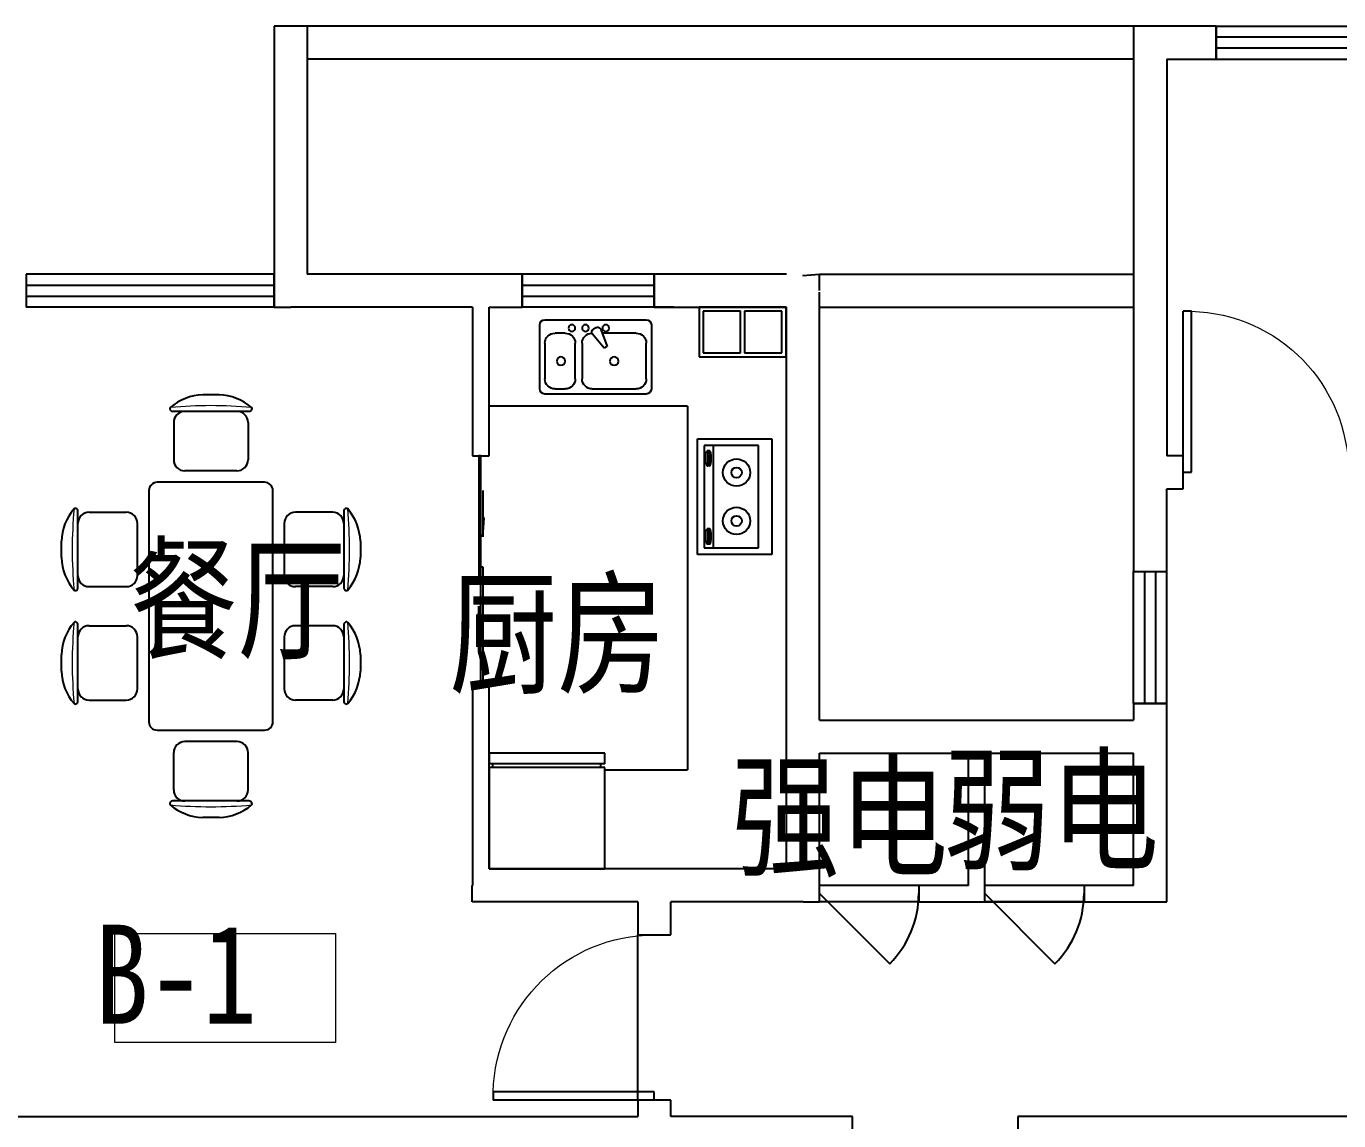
# Model space of a CAD drawing. Extents: x 963421 to 998221, y -625243 to -609443.
# Drawn here: x 971121 to 979062, y -616068 to -609443 of the extents above; entities that cross this region are included whole.
import ezdxf

# ---------------------------------------------------------------- set-up
doc = ezdxf.new("R2010")
doc.units = 0
doc.header["$LTSCALE"] = 1000
doc.header["$MEASUREMENT"] = 0
doc.layers.get('0').update_dxf_attribs({"linetype": 'CONTINUOUS'})
for name, color, linetype in [('BATH', 8, 'CONTINUOUS'), ('F1', 223, 'CONTINUOUS'), ('Furniture(家具)', 8, 'CONTINUOUS'), ('WALL', 2, 'CONTINUOUS'), ('WINDOW', 4, 'CONTINUOUS'), ('家具', 8, 'CONTINUOUS')]:
    doc.layers.add(name, color=color, linetype=linetype)
doc.layers.add('文字标注', color=121, linetype='CONTINUOUS', lineweight=0)
doc.styles.add('-黑体', font='simhei.ttf', dxfattribs={"width": 0.8})
doc.styles.add('DIM_FONT', font='ZBTXT.shx', dxfattribs={"width": 0.8})

# ---------------------------------------------------------------- blocks, each defined once
blk = doc.blocks.new('_E10NWL')
for p, q in [((-275, 0), (275, 0)), ((-275, -482), (-275, 0)), ((275, 0), (275, -482)), ((275, -482), (-275, -482)), ((-275, -550), (-275, -499.1)), ((275, -499.1), (-275, -499.1)), ((-256.6, -482), (-256.6, -499.1)), ((256.6, -482), (256.6, -499.1)), ((275, -499.1), (275, -550)), ((275, -550), (-275, -550))]:
    blk.add_line(p, q)
at = {"style": 'DIM_FONT', "width": 0.8, "flags": 9}
for tag in ['XSIZE', 'YSIZE']:
    blk.add_attdef(tag, (0, 0), '', height=0.5, dxfattribs=at)
blk = doc.blocks.new('A$C179D235A')
at = {"layer": 'BATH'}
for p, q in [((0, 0), (0, 450)), ((0, 450), (700, 450)), ((700, 450), (700, 0)), ((40, 370.4), (40, 40)), ((660, 370.4), (40, 370.4)), ((660, 40), (660, 370.4)), ((40, 95.7), (660, 95.7)), ((40, 40), (660, 40)), ((71.2, 73.5), (71.3, 61.8)), ((146.3, 64), (81.7, 64)), ((81.7, 64), (81.7, 47.4)), ((81.7, 47.4), (146.3, 47.4)), ((146.3, 47.4), (146.3, 64)), ((163, 72.3), (163, 61.8)), ((544.2, 73.5), (544.3, 61.8)), ((554.7, 64), (554.7, 47.4)), ((619.3, 64), (554.7, 64)), ((554.7, 47.4), (619.3, 47.4)), ((619.3, 47.4), (619.3, 64)), ((636, 72.3), (636, 61.8)), ((700, 0), (0, 0))]:
    blk.add_line(p, q, dxfattribs=at)
for centre, radius in [((203.7, 237), 82.5), ((496.3, 237), 82.5), ((203.7, 237), 31.6), ((496.3, 237), 31.6)]:
    blk.add_circle(centre, radius, dxfattribs=at)
for centre, radius, start, end in [((95.1, 40.7), 41.3, 104.46313, 121.91056), ((108.3, -10.7), 94.4, 96.09827, 104.46313), ((117.2, -93.3), 177.5, 90, 96.09827), ((117.2, -93.3), 177.5, 83.90173, 90), ((126, -10.7), 94.4, 75.53687, 83.90173), ((139.2, 40.7), 41.3, 58.08944, 75.53687), ((568.1, 40.7), 41.3, 104.46313, 121.91056), ((581.3, -10.7), 94.4, 96.09827, 104.46313), ((590.1, -93.3), 177.5, 90, 96.09827), ((590.1, -93.3), 177.5, 83.90173, 90), ((599, -10.7), 94.4, 75.53687, 83.90173), ((612.2, 40.7), 41.3, 58.08944, 75.53687), ((75.4, 72.3), 4.03, 121.91056, 180), ((75.4, 72.3), 4.03, 180, 197.94544), ((75.4, 61.8), 4.03, 121.91056, 180), ((75.4, 61.8), 4.03, 180, 238.08944), ((95.1, 30.1), 41.3, 104.46313, 121.91056), ((95.1, 93.4), 41.3, 238.08944, 251.08449), ((108.3, -21.3), 94.4, 96.09827, 104.46313), ((117.2, -103.9), 177.5, 90, 96.09827), ((117.2, -103.9), 177.5, 83.90173, 90), ((126, -21.3), 94.4, 75.53687, 83.90173), ((126, 144.8), 94.4, 282.46105, 284.46313), ((139.2, 30.1), 41.3, 58.08944, 75.53687), ((139.2, 93.4), 41.3, 284.46313, 301.91056), ((158.9, 72.3), 4.03, 0, 58.08944), ((158.9, 61.8), 4.03, 360, 58.08944), ((158.9, 61.8), 4.03, 301.91056, 360), ((548.4, 72.3), 4.03, 121.91056, 180), ((548.4, 72.3), 4.03, 180, 197.94544), ((548.4, 61.8), 4.03, 121.91056, 180), ((548.4, 61.8), 4.03, 180, 238.08944), ((568.1, 30.1), 41.3, 104.46313, 121.91056), ((568.1, 93.4), 41.3, 238.08944, 251.08449), ((581.3, -21.3), 94.4, 96.09827, 104.46313), ((590.1, -103.9), 177.5, 90, 96.09827), ((590.1, -103.9), 177.5, 83.90173, 90), ((599, -21.3), 94.4, 75.53687, 83.90173), ((599, 144.8), 94.4, 282.46105, 284.46313), ((612.2, 30.1), 41.3, 58.08944, 75.53687), ((612.2, 93.4), 41.3, 284.46313, 301.91056), ((631.9, 72.3), 4.03, 0, 58.08944), ((631.9, 61.8), 4.03, 0, 58.08944), ((631.9, 61.8), 4.03, 301.91056, 360)]:
    blk.add_arc(centre, radius, start, end, dxfattribs=at)
blk = doc.blocks.new('A$C505D2F39')
at = {"layer": 'F1'}
for p, q in [((526.4, 301.1), (0, 301.1)), ((0, 301.1), (0, 0)), ((250.4, 275.9), (25.2, 275.9)), ((25.2, 275.9), (25.2, 24.7)), ((250.4, 24.7), (250.4, 275.9)), ((501.2, 275.9), (275.6, 275.9)), ((275.6, 275.9), (275.6, 24.7)), ((501.2, 24.7), (501.2, 275.9)), ((526.4, 0), (526.4, 301.1)), ((0, 0), (526.4, 0)), ((25.2, 24.7), (250.4, 24.7)), ((275.6, 24.7), (501.2, 24.7))]:
    blk.add_line(p, q, dxfattribs=at)
blk = doc.blocks.new('餐桌2')
for p, q in [((-49.6, 529), (49.6, 529)), ((-230, 429), (230, 429)), ((-225, 361.5), (-225, 136.5)), ((225, 361.5), (225, 136.5)), ((325, 0), (-325, 0)), ((-157.5, 69), (157.5, 69)), ((-375, -50), (-375, -1450)), ((375, -1450), (375, -50)), ((-804.3, -636.6), (-804.3, -176.6)), ((-736.8, -181.6), (-511.8, -181.6)), ((736.8, -181.6), (511.8, -181.6)), ((804.3, -176.6), (804.3, -636.6)), ((-444.3, -564.1), (-444.3, -249.1)), ((444.3, -249.1), (444.3, -564.1)), ((-904.3, -456.2), (-904.3, -357)), ((904.3, -357), (904.3, -456.2)), ((-736.8, -631.6), (-511.8, -631.6)), ((736.8, -631.6), (511.8, -631.6)), ((-804.3, -1323.4), (-804.3, -863.4)), ((-736.8, -868.4), (-511.8, -868.4)), ((736.8, -868.4), (511.8, -868.4)), ((804.3, -863.4), (804.3, -1323.4)), ((-444.3, -1250.9), (-444.3, -935.9)), ((444.3, -935.9), (444.3, -1250.9)), ((-904.3, -1143), (-904.3, -1043.8)), ((904.3, -1043.8), (904.3, -1143)), ((-736.8, -1318.4), (-511.8, -1318.4)), ((736.8, -1318.4), (511.8, -1318.4)), ((-325, -1500), (325, -1500)), ((-157.5, -1569), (157.5, -1569)), ((-225, -1861.5), (-225, -1636.5)), ((225, -1861.5), (225, -1636.5)), ((-230, -1929), (230, -1929)), ((-49.6, -2029), (49.6, -2029))]:
    blk.add_line(p, q)
for centre, radius, start, end in [((-39.8, 213.6), 315.6, 91.76514, 130.72654), ((39.8, 213.6), 315.6, 49.27346, 88.23486), ((-239.2, 445.1), 10, 130.72654, 202.66999), ((-230, 449), 20, 202.66999, 270), ((-157.5, 361.5), 67.5, 90, 180), ((157.5, 361.5), 67.5, 0, 90), ((230, 449), 20, 270, 337.33001), ((239.2, 445.1), 10, 337.33001, 49.27346), ((-157.5, 136.5), 67.5, 180, 270), ((157.5, 136.5), 67.5, 270, 0), ((-325, -50), 50, 90, 180), ((325, -50), 50, 0, 90), ((-820.4, -167.4), 10, 67.33001, 139.27346), ((-824.3, -176.6), 20, 0, 67.33001), ((824.3, -176.6), 20, 112.66999, 180), ((820.4, -167.4), 10, 40.72654, 112.66999), ((-588.8, -366.7), 315.6, 139.27346, 178.23486), ((-736.8, -249.1), 67.5, 90, 180), ((-511.8, -249.1), 67.5, 0, 90), ((511.8, -249.1), 67.5, 90, 180), ((736.8, -249.1), 67.5, 0, 90), ((588.8, -366.7), 315.6, 1.76514, 40.72654), ((-588.8, -446.4), 315.6, 181.76514, 220.72654), ((588.8, -446.4), 315.6, 319.27346, 358.23486), ((-736.8, -564.1), 67.5, 180, 270), ((-511.8, -564.1), 67.5, 270, 0), ((511.8, -564.1), 67.5, 180, 270), ((736.8, -564.1), 67.5, 270, 0), ((-820.4, -645.8), 10, 220.72654, 292.66999), ((-824.3, -636.6), 20, 292.66999, 0), ((824.3, -636.6), 20, 180, 247.33001), ((820.4, -645.8), 10, 247.33001, 319.27346), ((-588.8, -1053.6), 315.6, 139.27346, 178.23486), ((-820.4, -854.2), 10, 67.33001, 139.27346), ((-824.3, -863.4), 20, 0, 67.33001), ((-736.8, -935.9), 67.5, 90, 180), ((-511.8, -935.9), 67.5, 0, 90), ((511.8, -935.9), 67.5, 90, 180), ((736.8, -935.9), 67.5, 0, 90), ((824.3, -863.4), 20, 112.66999, 180), ((820.4, -854.2), 10, 40.72654, 112.66999), ((588.8, -1053.6), 315.6, 1.76514, 40.72654), ((-588.8, -1133.3), 315.6, 181.76514, 220.72654), ((588.8, -1133.3), 315.6, 319.27346, 358.23486), ((-736.8, -1250.9), 67.5, 180, 270), ((-511.8, -1250.9), 67.5, 270, 0), ((511.8, -1250.9), 67.5, 180, 270), ((736.8, -1250.9), 67.5, 270, 0), ((-820.4, -1332.6), 10, 220.72654, 292.66999), ((-824.3, -1323.4), 20, 292.66999, 0), ((824.3, -1323.4), 20, 180, 247.33001), ((820.4, -1332.6), 10, 247.33001, 319.27346), ((-325, -1450), 50, 180, 270), ((325, -1450), 50, 270, 0), ((-157.5, -1636.5), 67.5, 90, 180), ((157.5, -1636.5), 67.5, 0, 90), ((-157.5, -1861.5), 67.5, 180, 270), ((157.5, -1861.5), 67.5, 270, 0), ((-239.2, -1945.1), 10, 157.33001, 229.27346), ((-230, -1949), 20, 90, 157.33001), ((-39.8, -1713.6), 315.6, 229.27346, 268.23486), ((39.8, -1713.6), 315.6, 271.76514, 310.72654), ((230, -1949), 20, 22.66999, 90), ((239.2, -1945.1), 10, 310.72654, 22.66999)]:
    blk.add_arc(centre, radius, start, end)
at = {"lineweight": 13}
for centre, start, end in [((0, -2248.8), 84.8023, 95.1977), ((1873.6, -406.6), 174.8023, 185.1977), ((-1873.6, -406.6), 354.8023, 5.1977), ((1873.6, -1093.4), 174.8023, 185.1977), ((-1873.6, -1093.4), 354.8023, 5.1977), ((0, 748.8), 264.8023, 275.1977)]:
    blk.add_arc(centre, 2712.7, start, end, dxfattribs=at)
blk = doc.blocks.new('A$C20217E62')
at = {"layer": 'F1'}
for p, q in [((0, 419.3), (0, 30.7)), ((644.3, 450), (30.7, 450)), ((335.5, 401.6), (349.8, 393.4)), ((675, 30.7), (675, 419.3)), ((92, 368.2), (297.5, 368.2)), ((306.1, 391.1), (267.3, 287.5)), ((285, 277.2), (355.3, 362.7)), ((521.6, 368.2), (583, 368.2)), ((30.7, 92), (30.7, 306.8)), ((267.3, 287.5), (285, 277.2)), ((419.3, 306.8), (419.3, 92)), ((460.2, 92), (460.2, 306.8)), ((644.3, 306.8), (644.3, 92)), ((30.7, 0), (644.3, 0)), ((358, 30.7), (92, 30.7)), ((583, 30.7), (521.6, 30.7))]:
    blk.add_line(p, q, dxfattribs=at)
for centre, radius in [((276.1, 398.9), 20.5), ((398.9, 398.9), 20.5), ((480.7, 398.9), 20.5), ((225, 199.4), 25.6), ((547.2, 199.4), 25.6)]:
    blk.add_circle(centre, radius, dxfattribs=at)
for centre, radius, start, end in [((30.7, 419.3), 30.7, 90, 180), ((325.2, 383.9), 20.5, 60, 159.46232), ((644.3, 419.3), 30.7, 360, 90), ((92, 306.8), 61.4, 90, 180), ((339.5, 375.7), 20.5, 320.53768, 60), ((358, 306.8), 61.4, 360, 90), ((521.6, 306.8), 61.4, 90, 180), ((583, 306.8), 61.4, 360, 90), ((92, 92), 61.4, 180, 270), ((358, 92), 61.4, 270, 360), ((521.6, 92), 61.4, 180, 270), ((583, 92), 61.4, 270, 360), ((30.7, 30.7), 30.7, 180, 270), ((644.3, 30.7), 30.7, 270, 360)]:
    blk.add_arc(centre, radius, start, end, dxfattribs=at)
blk = doc.blocks.new('$DorLib2D$00000001')
for p, q in [((0.45, 0.975), (0.5, 0.975)), ((0.45, 0), (0.45, 0.975)), ((0.5, 0), (0.5, 0.975)), ((0.5, 0), (0.45, 0))]:
    blk.add_line(p, q)
at = {"lineweight": 13}
blk.add_arc((0.475, 0), 0.975, 91.46928, 180, dxfattribs=at)
blk = doc.blocks.new('$DorLib2D$00000131')
at = {"color": 0, "linetype": 'Continuous'}
for p, q in [((0.15, 0.125), (0.2319, 0.1973)), ((0.2319, 0.1973), (0.2319, 0.125)), ((-0.5, 0.125), (-0.5, 0)), ((0.0192, 0.125), (-0.5, 0.125)), ((0.0192, 0), (0.0192, 0.125)), ((0.35, 0.125), (0.15, 0.125)), ((-0.5, 0), (0.0192, 0)), ((-0.024, 0), (0.5, 0)), ((-0.024, -0.125), (-0.024, 0)), ((0.5, 0), (0.5, -0.125)), ((-0.35, -0.125), (-0.15, -0.125)), ((-0.2319, -0.1973), (-0.2319, -0.125)), ((-0.15, -0.125), (-0.2319, -0.1973)), ((0.5, -0.125), (-0.024, -0.125))]:
    blk.add_line(p, q, dxfattribs=at)
blk = doc.blocks.new('$WINLIB2D$00000001')
for p, q in [((-0.5, 0.5), (0.5, 0.5)), ((-0.5, 0.5), (-0.5, -0.5)), ((0.5, -0.5), (0.5, 0.5)), ((0.5, 0.1667), (-0.5, 0.1667)), ((0.5, -0.1667), (-0.5, -0.1667)), ((-0.5, -0.5), (0.5, -0.5))]:
    blk.add_line(p, q)
blk = doc.blocks.new('$DorLib2D$00000114')
at = {"color": 0}
blk.add_line((0.5, 0), (-0.207, 0.707), dxfattribs=at)
blk.add_arc((0.5, 0), 1, 135, 180, dxfattribs=at)
blk = doc.blocks.new('$TCHSYS$WIN2D')
for p, q in [((-0.5, 0.5), (0.5, 0.5)), ((-0.5, 0.5), (-0.5, -0.5)), ((0.5, 0.5), (0.5, -0.5)), ((0.5, 0.1667), (-0.5, 0.1667)), ((0.5, -0.1667), (-0.5, -0.1667)), ((-0.5, -0.5), (0.5, -0.5))]:
    blk.add_line(p, q)

msp = doc.modelspace()

# ---------------------------------------------------------------- linework, layer by layer
at = {"layer": 'WALL'}
for p, q in [((972621, -609443.1), (972621, -610943.1)), ((972821, -609443.1), (972621, -609443.1)), ((972821, -609443.1), (972821, -610943.1)), ((978321, -609443.1), (977821, -609443.1)), ((977821, -609443.1), (977821, -612143.1)), ((978321, -609643.1), (978321, -609443.1)), ((978021, -609643.1), (978321, -609643.1)), ((978021, -609643.1), (978021, -612043.1)), ((972621, -610943.1), (972621, -611143.1)), ((973921, -610943.1), (972821, -610943.1)), ((974121, -610943.1), (973921, -610943.1)), ((974121, -611143.1), (974121, -610943.1)), ((975721, -610943.1), (974921, -610943.1)), ((974921, -610943.1), (974921, -611143.1)), ((975820, -610952.8), (975921, -610943.1)), ((975829.8, -610953.8), (975820, -610952.8)), ((975921, -611043.1), (975921, -610943.1)), ((975921, -613643.1), (975921, -611052.5)), ((972621, -611143.1), (972721, -611143.1)), ((973821, -611143.1), (972721, -611143.1)), ((973821, -611143.1), (973821, -612043.1)), ((973921, -611143.1), (974121, -611143.1)), ((973921, -612043.1), (973921, -611143.1)), ((974921, -611143.1), (975721, -611143.1)), ((975721, -613743.1), (975721, -611143.1)), ((973821, -612043.1), (973921, -612043.1)), ((978121, -612043.1), (978021, -612043.1)), ((978121, -612243.1), (978121, -612043.1)), ((977821, -612143.1), (977821, -612743.1)), ((978021, -612243.1), (978121, -612243.1)), ((978021, -612743.1), (978021, -612243.1)), ((977821, -612743.1), (978021, -612743.1)), ((973921, -613443.1), (973821, -613443.1)), ((973821, -613443.1), (973821, -614643.1)), ((973921, -614543.1), (973921, -613443.1)), ((978021, -613543.1), (977821, -613543.1)), ((977821, -613543.1), (977821, -613643.1)), ((978021, -613743.1), (978021, -613543.1)), ((975921, -613643.1), (976821, -613643.1)), ((976821, -613643.1), (977821, -613643.1)), ((975721, -614543.1), (975721, -613743.1)), ((978021, -614743.1), (978021, -613743.1)), ((975921, -614643.1), (975921, -613843.1)), ((975921, -613843.1), (976821, -613843.1)), ((976821, -614643.1), (976821, -613843.1)), ((976921, -614643.1), (976921, -613843.1)), ((976921, -613843.1), (977821, -613843.1)), ((977821, -614643.1), (977821, -613843.1)), ((974921, -614543.1), (973921, -614543.1)), ((975721, -614543.1), (974921, -614543.1)), ((973821, -614643.1), (973819.4, -614643.1)), ((973819.4, -614743.1), (973819.4, -614643.1)), ((975921, -614743.1), (975921, -614643.1)), ((976821, -614643.1), (976521, -614643.1)), ((976521, -614643.1), (976521, -614743.1)), ((976921, -614743.1), (976921, -614643.1)), ((977821, -614643.1), (977521, -614643.1)), ((977521, -614643.1), (977521, -614743.1)), ((973921, -614743.1), (973819.4, -614743.1)), ((974821, -614743.1), (973921, -614743.1)), ((974821, -614743.1), (974821, -614943.1)), ((975021, -614943.1), (975021, -614743.1)), ((975821, -614743.1), (975021, -614743.1)), ((975821, -614743.1), (975921, -614743.1)), ((976521, -614743.1), (976821, -614743.1)), ((976821, -614743.1), (976921, -614743.1)), ((977521, -614743.1), (978021, -614743.1)), ((974821, -614943.1), (975021, -614943.1)), ((975021, -615943.1), (974821, -615943.1)), ((974821, -615943.1), (974821, -616043.1)), ((975021, -616043.1), (975021, -615943.1)), ((970121, -616043.1), (974821, -616043.1)), ((976121, -616043.1), (975021, -616043.1)), ((976121, -616243.1), (976121, -616043.1)), ((977321, -616043.1), (977121, -616043.1)), ((977121, -616043.1), (977121, -616243.1)), ((980821, -616043.1), (977321, -616043.1))]:
    msp.add_line(p, q, dxfattribs=at)
at = {"layer": 'WINDOW'}
for p, q in [((977821, -609443.1), (972821, -609443.1)), ((977821, -609643.1), (972821, -609643.1)), ((975921, -610943.1), (977821, -610943.1)), ((975039.9, -611143.1), (974263.8, -611143.1)), ((975921, -611143.1), (977821, -611143.1)), ((976521, -614643.1), (975921, -614643.1)), ((977721, -614643.1), (976921, -614643.1)), ((977521, -614643.1), (976921, -614643.1)), ((976521, -614743.1), (975921, -614743.1)), ((976921, -614743.1), (977721, -614743.1)), ((977521, -614743.1), (976921, -614743.1)), ((974821, -615943.1), (974821, -614943.1))]:
    msp.add_line(p, q, dxfattribs=at)
at = {"layer": '家具'}
for p, q in [((975121, -611743.1), (973921, -611743.1)), ((975121, -611743.1), (975121, -613943.1)), ((974621, -613943.1), (975121, -613943.1))]:
    msp.add_line(p, q, dxfattribs=at)
at = {"layer": '文字标注'}
msp.add_lwpolyline([(971657.8, -614934.9), (972991.5, -614934.9), (972991.5, -615593.9), (971657.8, -615593.9)], close=True, dxfattribs=at)

# ---------------------------------------------------------------- block references
at = {"layer": 'BATH', "rotation": 270}
msp.add_blockref('A$C179D235A', (975181.7, -611941.1), dxfattribs=at)
at = {"layer": 'F1', "extrusion": (0, 0, -1), "xscale": -1, "zscale": -1}
msp.add_blockref('A$C505D2F39', (-975191.7, -611444.2), dxfattribs=at)
at = {"layer": 'F1', "extrusion": (0, 0, -1), "zscale": -1}
msp.add_blockref('A$C20217E62', (-974903.2, -611669.2), dxfattribs=at)
at = {"layer": 'Furniture(家具)', "rotation": 180}
msp.add_blockref('餐桌2', (972238.2, -613703.5), dxfattribs=at)
at = {"layer": 'WINDOW'}
for name, p, xscale, yscale, zscale, rotation in [('$WINLIB2D$00000001', (978921, -609543.1), -1200, -200, -1200, 180), ('$WINLIB2D$00000001', (971871, -611043.1), 1500, 200, 1500, 180.0000000001167), ('$WINLIB2D$00000001', (974521, -611043.1), 800, 200, 800, 180.0000000001264), ('$DorLib2D$00000001', (978621, -612143.1), -1000, 1000, -1000, 359.9999999996474), ('$DorLib2D$00000131', (973871, -612743.1), 1400, -100, 1400, 90), ('$TCHSYS$WIN2D', (977921, -613143.1), 800, 200, 800, 90.00000000005835), ('$DorLib2D$00000114', (976221, -614693.1), -600, -600, -600, 1.33402e-11), ('$DorLib2D$00000114', (977221, -614693.1), -600, -600, -600, 1.21275e-11), ('$DorLib2D$00000001', (974921, -615443.1), -1000, 1000, -1000, 89.99999999975988)]:
    msp.add_blockref(name, p, dxfattribs=dict(at, xscale=xscale, yscale=yscale, zscale=zscale, rotation=rotation))
at = {"layer": '家具', "extrusion": (0, 0, -1), "xscale": 1.272727273404598, "yscale": 1.272727273404598, "zscale": -1.272727272727271, "rotation": 180}
msp.add_blockref('_E10NWL', (-974271, -614543.1), dxfattribs=at)

# ---------------------------------------------------------------- texts
at = {"layer": '文字标注', "style": '-黑体', "width": 0.8}
for s, p in [('餐厅', (971744.7, -613211.6)), ('厨房', (973679.9, -613419.5)), ('强电', (975388.2, -614524.7)), ('弱电', (976664.4, -614487.7)), ('B-1', (971535.8, -615481.3))]:
    msp.add_text(s, height=600, dxfattribs=at).set_placement(p)

doc.saveas('drawing.dxf')
